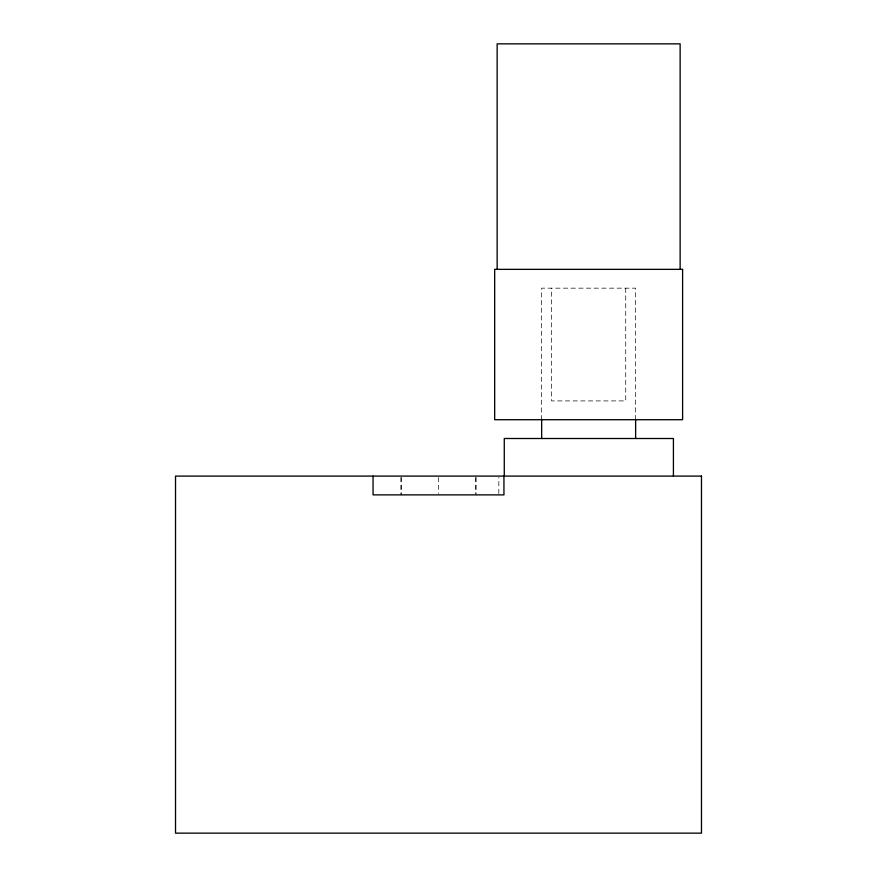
<?xml version="1.0" encoding="UTF-8"?>
<svg xmlns="http://www.w3.org/2000/svg" width="877" height="877" viewBox="0 0 877 877"><rect width="100%" height="100%" fill="white"/><g stroke="black" fill="none" stroke-linecap="round" stroke-linejoin="round"><path stroke-width="0.66" stroke-dasharray="4.38 3.29" d="M498.805 493.532L498.86 477.428M635.628 419.71L635.628 288.16L541.657 288.16L541.657 419.71M625.718 288.16L625.729 400.91L551.556 400.91L551.556 288.16M476.014 477.428L476.014 494.88M475.794 477.428L475.794 493.532M438.5 477.428L438.5 493.532M401.206 477.428L401.206 494.88M400.986 477.428L400.986 494.88"/><path stroke-width="1.32" d="M680.135 269.36L680.135 43.85L497.149 43.85L497.149 269.36M673.415 476.09L673.415 438.5L504.275 438.5L504.275 476.09M635.628 419.37L635.628 438.5M541.657 419.37L541.657 438.5M503.946 476.09L503.946 494.88L373.054 494.88L373.054 476.09M682.602 269.36L494.672 269.36L494.672 419.71L682.602 419.71L682.602 269.36M701.479 476.09L175.521 476.09L175.521 833.15L701.479 833.15L701.479 476.09"/></g></svg>
